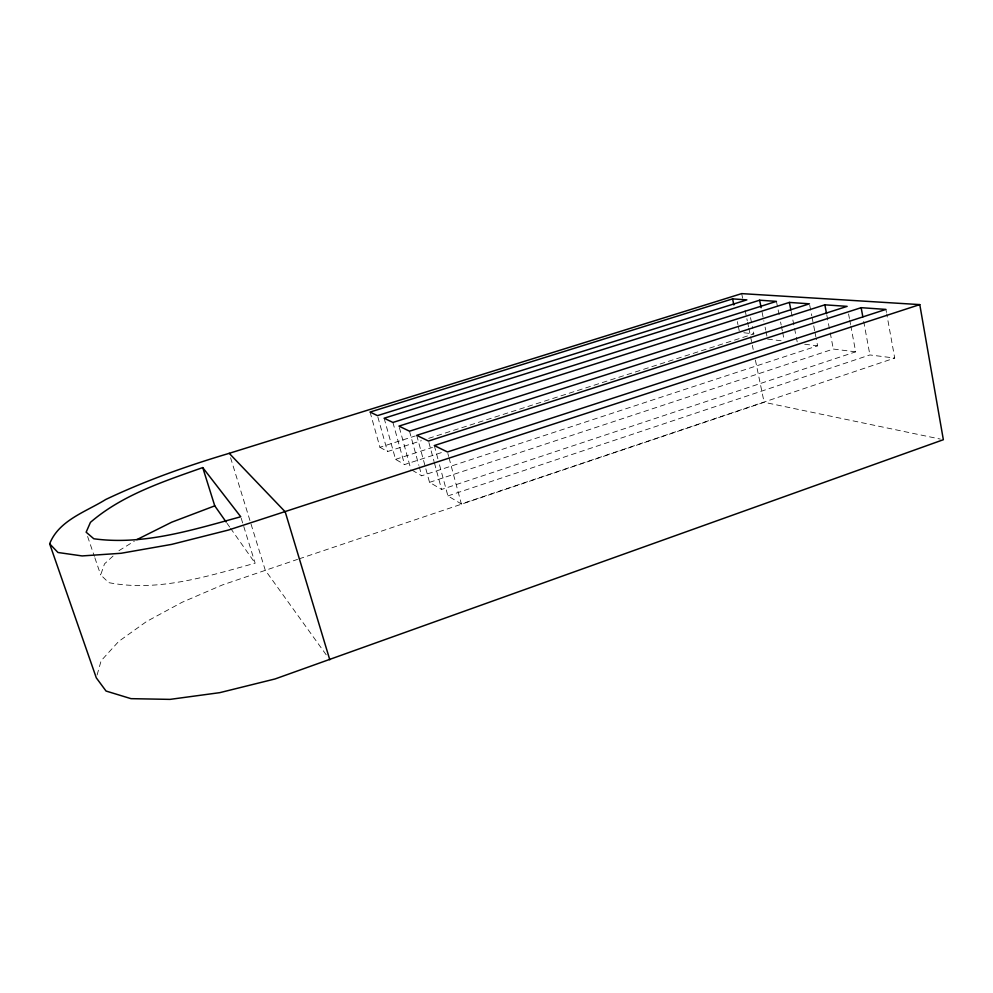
<?xml version="1.0" encoding="UTF-8"?>
<svg xmlns="http://www.w3.org/2000/svg" width="993" height="993" viewBox="0 0 993 993"><rect width="100%" height="100%" fill="white"/><g stroke="black" fill="none" stroke-linecap="round" stroke-linejoin="round"><path stroke-width="0.74" stroke-dasharray="4.96 3.72" d="M97.103 674.979L101.137 660.717L118.713 641.416L146.554 621.519L181.98 602.341L222.382 584.964L297.565 559.369M241.2 518.222L255.139 563.192C207.984 576.213 157.912 592.238 108.696 582.63L100.678 574.885L104.513 563.863L113.388 555.745M118.924 550.668L134.328 541.185M439.502 464.811L447.905 495.929L461.36 503.947L894.718 358.063L886.749 313.974M299.03 558.885L764.114 402.289L940.334 439.08M447.905 495.929L869.905 354.948L894.718 358.063M416.725 435.344L429.535 482.35L441.6 489.45L855.681 351.832L850.84 326.064M429.535 482.35L833.326 349.052L855.681 351.832M412.12 470.198L421.702 475.784L817.611 345.825L816.147 338.328M384.142 418.227L395.562 459.349L404.561 464.563L442.841 452.138M395.562 459.349L432.464 447.421M370.066 412.058L379.922 447.247L415.297 435.939M379.922 447.247L387.493 451.579L421.342 440.706M428.691 438.347L753.861 333.909L752.334 326.511M743.831 332.742L753.861 333.909M767.539 339.109L782.881 340.971M804.678 344.236L817.611 345.825M326.2 654.809L265.28 570.243L230.587 457.773M227.049 523.311L229.681 527.047M230.562 528.288L255.139 563.192M87.595 536.468L94.385 556.39M94.869 557.818L100.678 574.885M377.874 417.072L387.493 451.579M399.372 427.549L410.916 469.49M392.918 422.447L404.561 464.563M409.501 431.198L418.86 465.382M419.269 466.871L421.702 475.784M428.902 442.518L434.065 461.584M434.462 463.048L441.6 489.45M434.301 445.547L437.901 458.89M447.855 453.466L448.65 456.432M449.047 457.922L461.36 503.947M737.327 321.62L737.96 324.661M738.271 326.176L739.214 330.719M741.672 293.618L742.615 298.148M745.098 310.226L747.282 320.789M747.592 322.291L748.536 326.821M748.846 328.335L753.203 349.462M755.388 360.025L764.114 402.289M750.509 317.636L752.036 325.034M762.065 312.187L763.89 321.161M765.106 327.144L765.715 330.135M766.025 331.625L766.931 336.118M776.439 301.375L779.393 316.109M780.572 322.005L781.156 324.947M781.454 326.424L782.347 330.843M782.633 332.32L784.11 339.68M791.173 311.517L795.989 335.783M796.287 337.297L797.18 341.84M809.729 305.31L811.778 315.824M812.063 317.313L814.694 330.818M814.98 332.32L815.861 336.826M826.821 315.141L829.937 331.364M830.222 332.841L833.326 349.052M848.568 313.949L849.425 318.492M849.71 320.007L850.554 324.55M863.687 321.397L869.905 354.948M885.917 309.406L886.476 312.447"/><path stroke-width="1.49" d="M49.65 543.804C58.897 520.245 85.857 511.867 105.73 499.491C145.499 480.624 187.056 465.878 229.209 453.329L741.672 293.618L919.779 304.603L943.35 439.713L275.073 678.951L219.763 692.655L170.014 699.382L131.014 698.662L106.04 691.041L96.296 677.834L49.65 543.804L57.966 552.493L82.109 555.931L121.072 553.275L171.603 544.4L228.44 530.051L919.779 304.603M136.897 539.609L171.652 522.219L214.761 505.859L226.168 522.057M861.142 307.681L434.301 445.547L447.458 451.976L885.917 309.406L861.142 307.681L862.843 316.829M824.848 304.826L416.725 435.344L428.504 441.053L847.141 306.365L824.848 304.826L826.536 313.676M202.733 467.579C163.622 481.481 122.375 494.812 90.45 522.343L86.143 532.198L93.814 538.765C143.551 545.604 193.213 529.691 240.753 516.77L202.733 467.579L214.761 505.859M789.373 302.418L398.975 426.109L409.501 431.198L809.432 303.821L789.373 302.418L790.875 310.002M759.633 300.209L384.142 418.227L392.918 422.447L776.439 301.375L759.633 300.209L761.147 307.693M732.586 298.881L370.066 412.058L377.477 415.633L746.86 299.874L732.586 298.881L733.852 304.95M229.209 453.329L285.202 511.817L329.788 659.786"/></g></svg>
